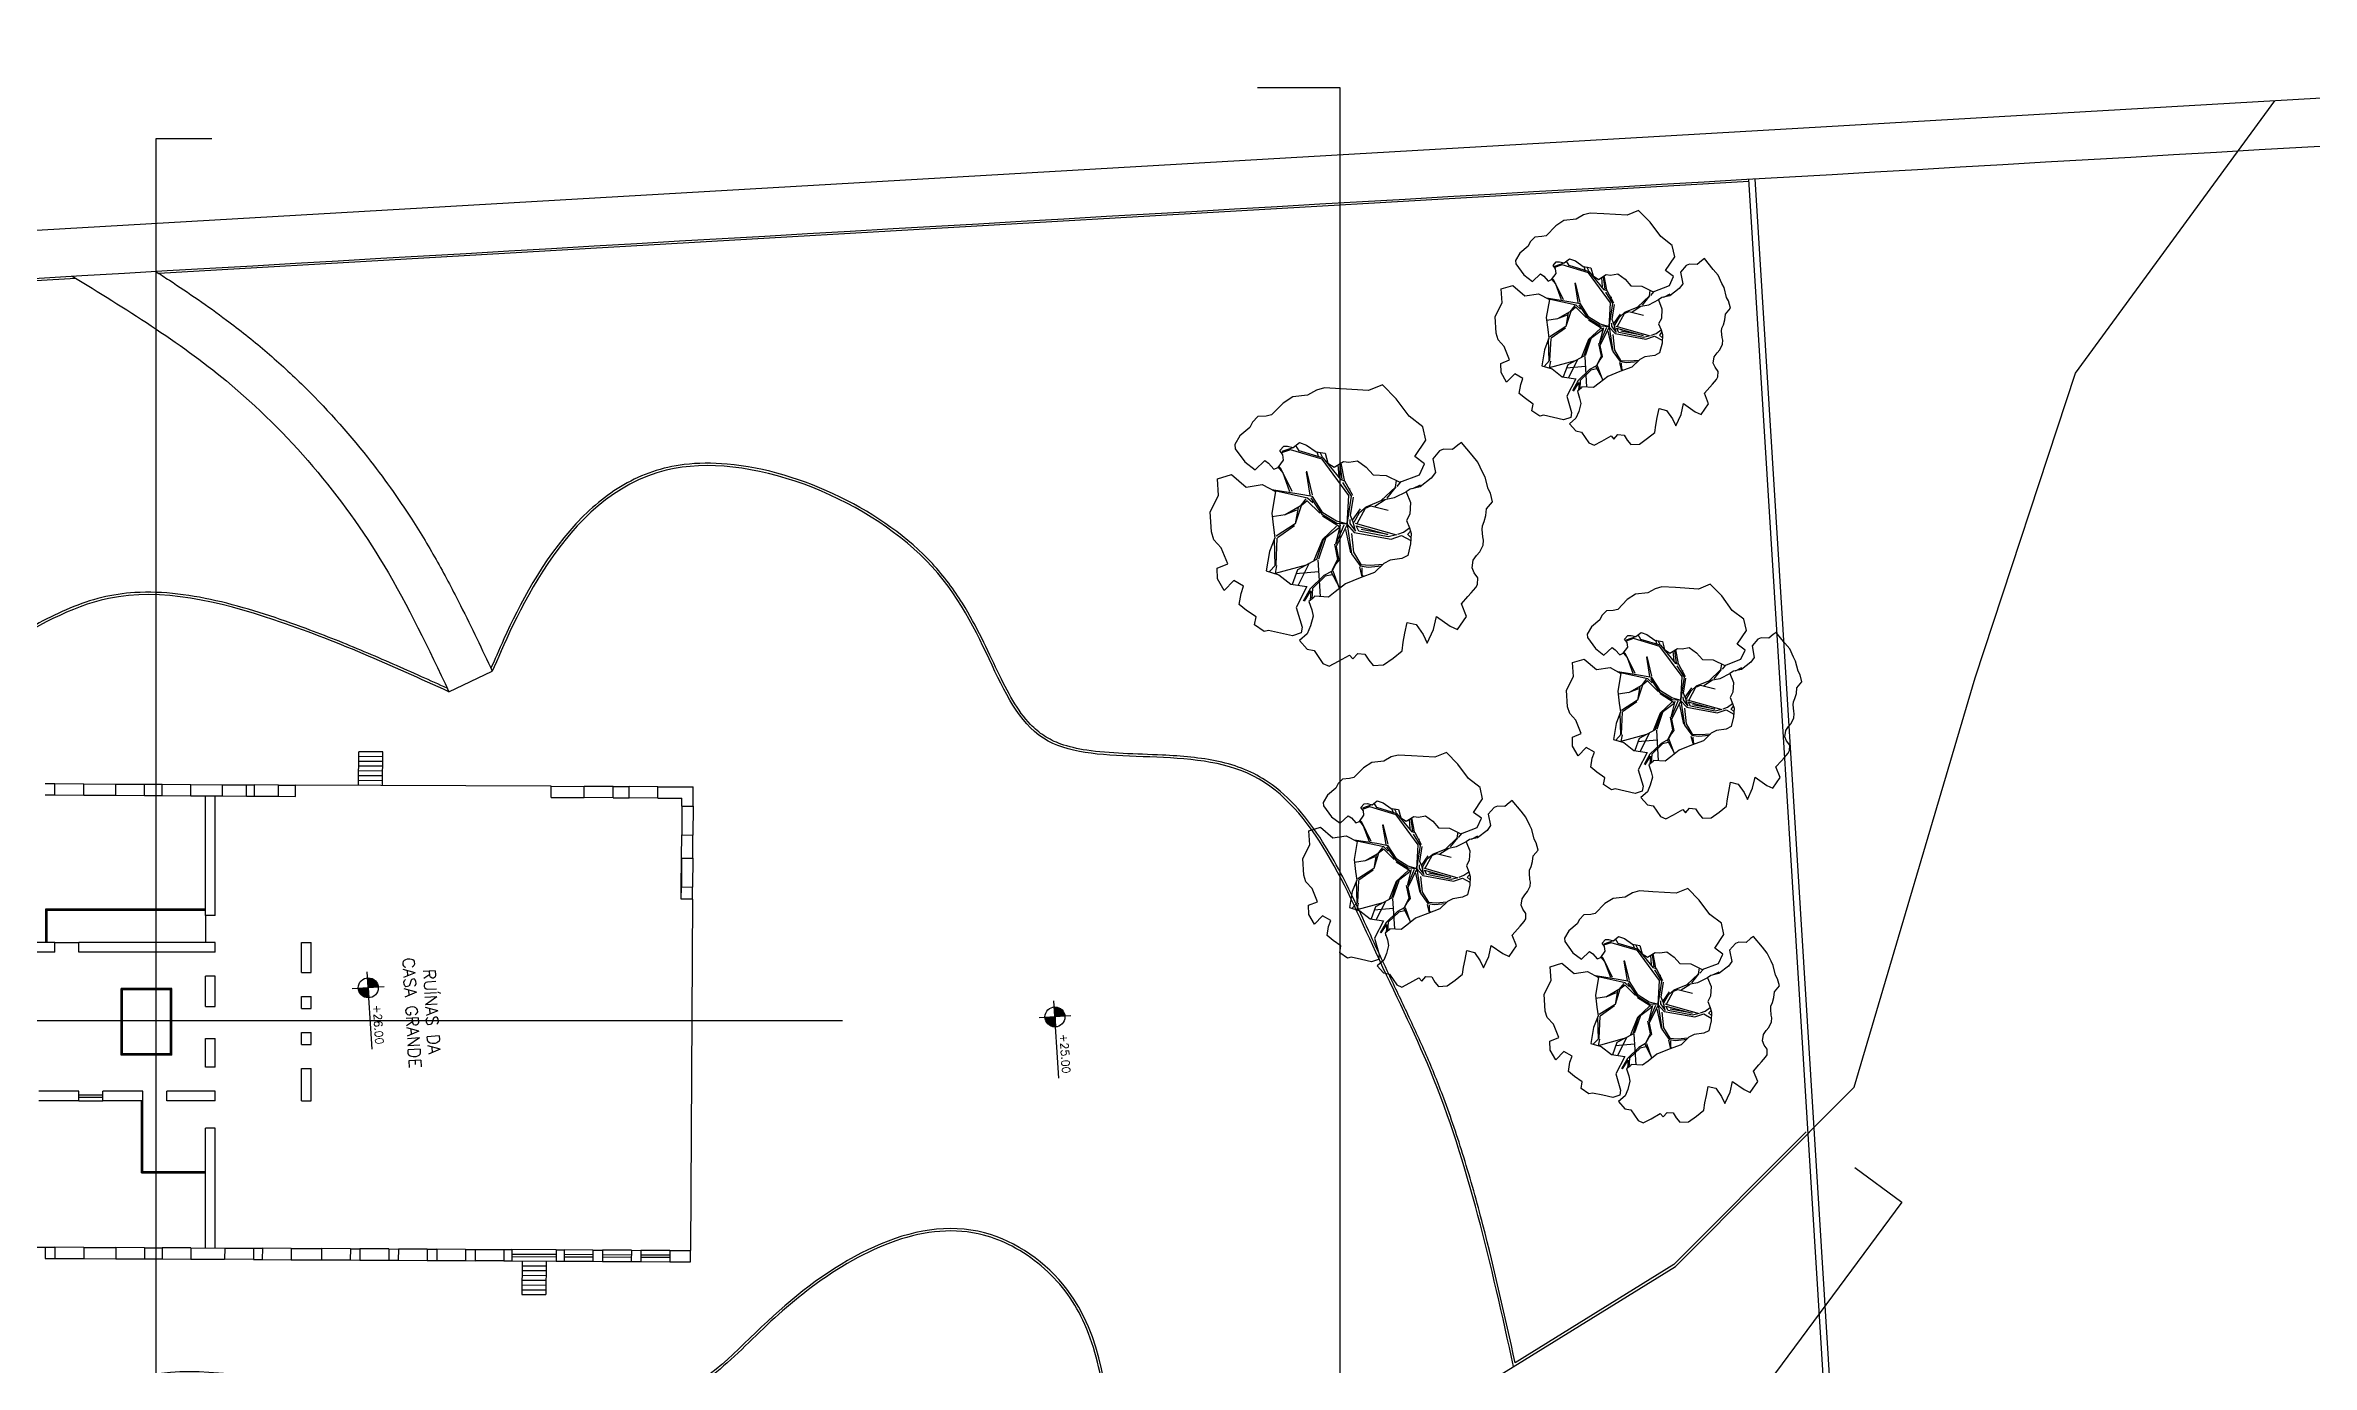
# Model space of a CAD drawing. Header units: millimetres. Extents: x 55520 to 96084, y -58491 to -49645.
# Drawn here: x 62638.9 to 62780.5, y -57676.4 to -57594.1 of the extents above; entities that cross this region are included whole.
import ezdxf
from ezdxf.enums import TextEntityAlignment as Align

# ---------------------------------------------------------------- set-up
doc = ezdxf.new("R2010")
doc.units = ezdxf.units.MM
for name, color, linetype in [('Alvenaria Corte', 30, 'Continuous'), ('Alvenaria Vista', 40, 'Continuous'), ('ARQ-COTAS', 1, 'Continuous'), ('ARQ-SÍMBOLOS', 2, 'Continuous'), ('ARQ-TEXTO2', 2, 'Continuous'), ('ARQ-TEXTO3', 3, 'Continuous'), ('Cinza', 9, 'Continuous'), ('Curvas de Nível', 10, 'Continuous'), ('Edificações', 6, 'Continuous'), ('Limite Terreno', 20, 'Continuous'), ('Árvores Existentes', 114, 'Continuous')]:
    doc.layers.add(name, color=color, linetype=linetype)
doc.layers.add('Intervenções', color=1, linetype='Continuous', true_color=0xff0000)
doc.styles.add('ROMANS', font='romans.shx')

# ---------------------------------------------------------------- blocks, each defined once
blk = doc.blocks.new('ARBOL')
at = {"color": 0, "linetype": 'ByBlock'}
for p, q in [((-1.034, 4.388), (-1.216, 4.399)), ((-0.978, 4.411), (-1.203, 4.42)), ((-0.543, 3.996), (-1.034, 4.388)), ((-0.889, 4.31), (-0.907, 4.428)), ((-1.375, 4.169), (-1.336, 4.042)), ((-1.336, 4.131), (-1.358, 4.18)), ((-1.336, 4.042), (-1.347, 3.661)), ((-1.302, 3.638), (-1.336, 4.131)), ((-0.967, 3.437), (-0.9, 3.895)), ((-0.509, 4.007), (-0.889, 4.31)), ((-0.587, 4.074), (-0.58, 4.163)), ((-0.33, 3.169), (-0.543, 3.996)), ((-0.52, 4.03), (-0.529, 4.132)), ((-0.353, 3.494), (-0.509, 4.007)), ((-1.203, 3.549), (-1.65, 3.817)), ((-1.079, 3.416), (-1.604, 3.774)), ((-0.978, 3.405), (-1.203, 3.549)), ((-1.013, 3.448), (-0.912, 3.884)), ((-0.364, 3.572), (-0.3, 3.784)), ((-0.298, 3.448), (-0.353, 3.494)), ((-0.33, 3.505), (-0.263, 3.774)), ((-0.298, 3.471), (-0.236, 3.794)), ((-1.48, 3.047), (-1.906, 2.969)), ((-1.893, 2.935), (-1.502, 3.024)), ((-1.593, 3.281), (-1.837, 3.338)), ((-1.357, 3.282), (-1.614, 3.282)), ((-1.269, 3.327), (-1.593, 3.281)), ((-1.246, 3.327), (-1.48, 3.047)), ((-1.313, 3.315), (-1.48, 3.047)), ((-1.113, 3.416), (-1.269, 3.327)), ((-1.102, 3.37), (-1.246, 3.327)), ((-1.102, 3.37), (-0.967, 3.058)), ((-1.022, 3.292), (-1.079, 3.416)), ((-0.933, 3.013), (-1.013, 3.393)), ((-0.912, 3.047), (-0.978, 3.405)), ((-0.733, 2.802), (-0.912, 3.047)), ((-0.567, 2.667), (-0.33, 3.169)), ((-0.567, 2.667), (-0.286, 3.136)), ((-0.442, 2.802), (-0.263, 3.102)), ((-0.286, 3.136), (-0.341, 3.437)), ((-0.263, 3.136), (-0.298, 3.448)), ((0.553, 2.98), (0.619, 3.091)), ((0.587, 2.98), (0.695, 3.036)), ((-1.961, 2.935), (-2.139, 2.455)), ((-1.905, 2.924), (-2.117, 2.466)), ((-0.765, 2.712), (-1.112, 2.578)), ((-0.732, 2.667), (-1.101, 2.567)), ((-0.721, 2.678), (-0.944, 2.991)), ((-0.744, 2.756), (-0.933, 3.013)), ((-0.567, 2.667), (-0.921, 2.354)), ((-0.91, 2.399), (-0.687, 2.701)), ((-0.631, 2.678), (-0.91, 2.399)), ((-0.554, 2.666), (-0.744, 2.756)), ((-0.554, 2.666), (-0.733, 2.802)), ((-0.567, 2.667), (-0.698, 2.119)), ((-0.567, 2.667), (-0.497, 2.476)), ((-0.486, 2.733), (-0.509, 2.666)), ((-0.509, 2.666), (-0.465, 2.488)), ((-0.465, 2.488), (-0.442, 2.666)), ((-0.442, 2.666), (-0.442, 2.802)), ((-0.441, 2.701), (-0.218, 2.846)), ((-0.43, 2.656), (-0.262, 2.79)), ((-0.419, 2.632), (0.229, 2.13)), ((-0.385, 2.611), (-0.129, 2.824)), ((-0.262, 2.79), (-0.106, 2.846)), ((-0.129, 2.824), (-0.017, 2.824)), ((-0.106, 2.846), (0.24, 2.846)), ((-0.017, 2.824), (0.262, 2.622)), ((0.05, 2.79), (0.285, 2.835)), ((0.207, 2.846), (0.553, 2.98)), ((0.24, 2.846), (0.464, 2.801)), ((0.33, 2.846), (0.565, 2.98)), ((0.464, 2.801), (0.72, 2.822)), ((0.848, 2.833), (1.011, 2.846)), ((-2.117, 2.466), (-2.284, 2.39)), ((-2.106, 2.444), (-2.191, 2.315)), ((-1.581, 2.242), (-2.191, 2.315)), ((-1.77, 2.22), (-1.968, 2.002)), ((-1.514, 2.251), (-1.864, 1.941)), ((-1.825, 2.171), (-1.406, 2.041)), ((-1.357, 2.265), (-1.77, 2.22)), ((-1.335, 2.253), (-1.56, 1.588)), ((-1.112, 2.578), (-1.413, 2.265)), ((-1.101, 2.567), (-1.357, 2.265)), ((-1.313, 2.265), (-1.044, 2.578)), ((-0.933, 2.41), (-0.989, 2.119)), ((-0.921, 2.354), (-0.966, 2.097)), ((-0.631, 2.589), (-0.709, 2.142)), ((-0.553, 2.477), (-0.653, 2.13)), ((-0.497, 2.476), (0.105, 2.096)), ((-0.419, 2.577), (0.083, 2.197)), ((-0.408, 2.465), (-0.419, 2.577)), ((0.071, 2.153), (-0.408, 2.465)), ((0.083, 2.197), (-0.353, 2.476)), ((0.374, 2.13), (0.51, 2.162)), ((-1.681, 1.796), (-1.893, 1.628)), ((-1.871, 1.616), (-1.681, 1.751)), ((-1.681, 1.751), (-1.762, 1.589)), ((-1.636, 1.784), (-1.725, 1.6)), ((-1.346, 1.93), (-1.681, 1.796)), ((-1.324, 1.907), (-1.636, 1.784)), ((-1.167, 1.952), (-1.346, 1.93)), ((-1.19, 1.885), (-1.324, 1.907)), ((-1.19, 1.952), (-1.156, 1.616)), ((-0.989, 2.119), (-1.167, 1.963)), ((-1.044, 2.053), (-1.167, 1.952)), ((-1.156, 1.592), (-1.145, 1.941)), ((-0.966, 2.097), (-1.044, 2.053)), ((-0.698, 2.119), (-0.631, 1.84)), ((-0.653, 1.829), (-0.676, 1.661)), ((-0.62, 1.796), (-0.664, 1.673)), ((-0.653, 2.13), (-0.609, 1.862)), ((-0.631, 1.84), (-0.497, 1.762)), ((-0.609, 1.862), (-0.452, 1.784)), ((-0.497, 1.762), (-0.257, 1.692)), ((-0.452, 1.784), (-0.214, 1.71)), ((0.229, 2.13), (0.071, 2.153)), ((0.105, 2.096), (0.318, 2.084)), ((0.261, 2.13), (0.374, 2.13)), ((0.318, 2.084), (0.443, 1.93)), ((0.429, 2.063), (0.469, 1.983)), ((0.44, 2.063), (0.504, 2.095)), ((-1.795, 1.523), (-1.793, 1.527)), ((-0.676, 1.661), (-0.671, 1.632)), ((-0.664, 1.673), (-0.653, 1.631))]:
    blk.add_line(p, q, dxfattribs=at)
for p, q in [((-0.272, 3.281), (-0.266, 3.278)), ((-0.266, 3.278), (-0.257, 3.276))]:
    blk.add_line(p, q)
at = {"color": 0, "linetype": 'ByBlock', "flags": 128}
for points in [[(-2.006, 4.806), (-1.93, 4.502), (-1.803, 4.292), (-1.567, 4.384), (-1.517, 4.308), (-1.466, 4.165), (-1.382, 4.165), (-1.23, 4.258), (-1.205, 4.359), (-1.23, 4.452), (-1.129, 4.502), (-1.061, 4.477), (-0.969, 4.41), (-0.825, 4.452), (-0.715, 4.359), (-0.597, 4.174), (-0.446, 4.081), (-0.471, 3.887), (-0.386, 3.769), (-0.184, 3.803), (-0.091, 3.752), (0.069, 3.719), (0.179, 3.542), (0.246, 3.356), (0.474, 3.255), (0.668, 3.036), (1.064, 3.028), (1.233, 3.188), (1.115, 3.382), (1.427, 3.592), (1.469, 3.853), (1.301, 4.14), (1.199, 4.536), (1.056, 4.881), (0.769, 4.881), (0.288, 5.109), (0.01, 5.244), (-0.15, 5.261), (-0.344, 5.235), (-0.614, 5.311), (-0.833, 5.269), (-1.12, 5.143), (-1.222, 5.16), (-1.373, 5.21), (-1.508, 5.151), (-1.593, 5.075), (-1.829, 4.999), (-1.981, 4.881), (-2.006, 4.806)], [(-2.06, 1.565), (-2.097, 1.177), (-2.157, 1.08), (-2.327, 1.092), (-2.521, 1.226), (-2.715, 1.359), (-2.8, 1.371), (-2.922, 1.553), (-2.837, 1.686), (-2.958, 1.868), (-3.043, 2.025), (-2.934, 2.207), (-2.837, 2.316), (-2.97, 2.486), (-3.213, 2.377), (-3.249, 2.631), (-3.176, 2.825), (-2.958, 2.825), (-2.958, 3.153), (-3.031, 3.346), (-3.019, 3.504), (-2.897, 3.868), (-2.631, 4.098), (-2.533, 4.401), (-2.255, 4.377), (-2.085, 4.049), (-1.781, 3.977), (-1.599, 3.759), (-1.818, 3.407), (-1.89, 3.141), (-1.939, 2.947), (-2.133, 2.741), (-2.327, 2.425), (-2.133, 2.268), (-1.987, 2.013), (-1.721, 1.856), (-2.06, 1.565)], [(-1.677, 1.613), (-1.791, 1.581), (-1.802, 1.415), (-1.823, 1.29), (-1.937, 1.134), (-2.052, 1.02), (-2.239, 0.957), (-2.166, 0.749), (-2.052, 0.676), (-1.989, 0.385), (-1.896, 0.291), (-1.698, 0.312), (-1.458, 0.343), (-1.427, 0.25), (-1.302, 0.312), (-1.177, 0.25), (-1.156, 0.114), (-1.114, -0.01), (-0.927, -0.073), (-0.708, -0.021), (-0.5, 0.042), (-0.417, 0.187), (-0.323, 0.333), (-0.208, 0.51), (-0.063, 0.406), (-0.01, 0.177), (0, 0), (0.208, 0.198), (0.354, 0.406), (0.531, 0.135), (0.635, 0.021), (0.885, 0.187), (0.885, 0.447), (1.052, 0.531), (1.135, 0.572), (1.26, 0.635), (1.312, 0.676), (1.364, 0.791), (1.333, 0.905), (1.333, 1.009), (1.406, 1.134), (1.5, 1.196), (1.583, 1.238), (1.687, 1.332), (1.729, 1.415), (1.74, 1.477), (1.781, 1.613), (1.812, 1.675), (1.875, 1.737), (1.948, 1.831), (2.01, 1.945), (2.166, 2.029), (2.187, 2.195), (2.177, 2.289), (2.208, 2.518), (2.198, 2.622), (2.187, 2.83), (2.135, 2.996), (2.041, 3.298), (1.958, 3.277), (1.833, 3.236), (1.677, 3.308), (1.594, 3.308), (1.416, 3.215), (1.364, 2.955), (1.25, 2.882), (0.989, 2.809), (0.802, 2.84), (0.708, 2.819), (0.708, 2.601), (0.614, 2.403), (0.51, 2.31), (0.51, 2.164), (0.5, 2.05), (0.417, 1.873), (0.281, 1.685), (0.156, 1.675), (-0.063, 1.727), (-0.198, 1.717), (-0.427, 1.623), (-0.719, 1.633), (-1.021, 1.633), (-1.26, 1.561), (-1.416, 1.519), (-1.656, 1.633), (-1.677, 1.613)]]:
    blk.add_lwpolyline(points, dxfattribs=at)
blk = doc.blocks.new('Nível_Planta')
at = {"layer": 'ARQ-SÍMBOLOS', "ltscale": 0.1}
h = blk.add_hatch(color=1, dxfattribs=at)
h.dxf.hatch_style = 1
h.paths.add_polyline_path([(-0.25, 0), (0, 0), (0, 0.25, 0.414214)])
h.paths.add_polyline_path([(0.25, 0), (0, 0), (0, -0.25, 0.414214)])
at = {"layer": 'ARQ-SÍMBOLOS', "color": 1}
for p, q in [((1.535, 0), (-0.4, 0)), ((0, 0.4), (0, -0.4))]:
    blk.add_line(p, q, dxfattribs=at)
at = {"layer": 'ARQ-SÍMBOLOS', "color": 1, "ltscale": 0.1}
blk.add_line((-0.25, 0), (0.25, 0), dxfattribs=at)
at = {"layer": 'ARQ-SÍMBOLOS', "color": 1}
blk.add_circle((0, 0), 0.25, dxfattribs=at)
at = {"layer": 'ARQ-TEXTO2', "style": 'ROMANS'}
blk.add_attdef('NIVEL-ACABADO', text='', height=0.2, dxfattribs=at).set_placement((0.432, 0.034), align=Align.BOTTOM_LEFT)

msp = doc.modelspace()

# ---------------------------------------------------------------- linework, layer by layer
at = {"layer": 'Alvenaria Corte'}
for p, q in [((62745.332, -57602.409), (62756.336, -57779.781)), ((62745.731, -57602.386), (62756.711, -57779.357)), ((62638.896, -57640.158), (62639.496, -57640.162)), ((62639.496, -57640.862), (62639.496, -57640.162)), ((62641.296, -57640.173), (62643.296, -57640.185)), ((62641.296, -57640.873), (62641.296, -57640.173)), ((62643.296, -57640.885), (62643.296, -57640.185)), ((62645.096, -57640.197), (62646.196, -57640.203)), ((62645.096, -57640.896), (62645.096, -57640.197)), ((62646.196, -57640.903), (62646.196, -57640.203)), ((62647.996, -57640.214), (62649.976, -57640.227)), ((62647.996, -57640.914), (62647.996, -57640.214)), ((62649.976, -57640.926), (62649.976, -57640.227)), ((62651.476, -57640.236), (62651.976, -57640.239)), ((62651.476, -57640.936), (62651.476, -57640.236)), ((62651.976, -57640.939), (62651.976, -57640.239)), ((62653.476, -57640.248), (62654.53, -57640.255)), ((62653.476, -57640.948), (62653.476, -57640.248)), ((62654.526, -57640.955), (62654.53, -57640.255)), ((62670.515, -57641.024), (62670.518, -57640.324)), ((62670.518, -57640.324), (62672.579, -57640.335)), ((62672.575, -57641.035), (62672.579, -57640.335)), ((62674.375, -57641.044), (62674.379, -57640.344)), ((62674.379, -57640.344), (62675.379, -57640.35)), ((62675.375, -57641.05), (62675.379, -57640.35)), ((62677.175, -57641.059), (62677.179, -57640.359)), ((62677.179, -57640.359), (62679.379, -57640.371)), ((62679.372, -57641.571), (62679.379, -57640.371)), ((62638.896, -57640.858), (62639.496, -57640.862)), ((62641.296, -57640.873), (62643.296, -57640.885)), ((62645.096, -57640.896), (62646.196, -57640.903)), ((62647.996, -57640.914), (62649.976, -57640.926)), ((62648.915, -57648.389), (62648.915, -57640.909)), ((62649.515, -57648.389), (62649.515, -57640.912)), ((62651.476, -57640.936), (62651.976, -57640.939)), ((62653.476, -57640.948), (62654.526, -57640.955)), ((62670.515, -57641.024), (62672.575, -57641.035)), ((62674.375, -57641.044), (62675.375, -57641.05)), ((62677.175, -57641.059), (62678.675, -57641.067)), ((62678.672, -57641.567), (62678.675, -57641.067)), ((62678.672, -57641.567), (62679.372, -57641.571)), ((62678.655, -57644.817), (62678.663, -57643.367)), ((62678.663, -57643.367), (62679.363, -57643.371)), ((62679.355, -57644.821), (62679.363, -57643.371)), ((62678.655, -57644.817), (62679.355, -57644.821)), ((62678.641, -57647.367), (62678.645, -57646.617)), ((62679.341, -57647.371), (62678.641, -57647.367)), ((62678.645, -57646.617), (62679.345, -57646.621)), ((62679.341, -57647.371), (62679.345, -57646.621)), ((62649.515, -57648.389), (62648.915, -57648.389)), ((62639.496, -57650.089), (62638.296, -57650.089)), ((62639.496, -57650.689), (62639.496, -57650.089)), ((62640.996, -57650.689), (62640.996, -57650.089)), ((62649.515, -57650.089), (62640.996, -57650.089)), ((62649.515, -57650.689), (62649.515, -57650.089)), ((62654.915, -57651.959), (62654.915, -57650.089)), ((62654.915, -57650.089), (62655.515, -57650.089)), ((62655.515, -57651.959), (62655.515, -57650.089)), ((62639.496, -57650.689), (62638.296, -57650.689)), ((62649.515, -57650.689), (62640.996, -57650.689)), ((62648.915, -57654.072), (62648.915, -57652.189)), ((62649.515, -57652.189), (62648.915, -57652.189)), ((62649.515, -57654.072), (62649.515, -57652.189)), ((62654.915, -57651.959), (62655.515, -57651.959)), ((62648.915, -57654.072), (62649.515, -57654.072)), ((62654.915, -57654.209), (62654.915, -57653.459)), ((62654.915, -57653.459), (62655.515, -57653.459)), ((62654.915, -57654.209), (62655.515, -57654.209)), ((62655.515, -57654.209), (62655.515, -57653.459)), ((62648.915, -57656.072), (62649.515, -57656.072)), ((62648.915, -57657.875), (62648.915, -57656.072)), ((62649.515, -57657.875), (62649.515, -57656.072)), ((62654.915, -57656.459), (62654.915, -57655.709)), ((62654.915, -57655.709), (62655.515, -57655.709)), ((62655.515, -57656.459), (62655.515, -57655.709)), ((62654.915, -57656.459), (62655.515, -57656.459)), ((62649.515, -57657.875), (62648.915, -57657.875)), ((62654.915, -57659.975), (62654.915, -57657.959)), ((62654.915, -57657.959), (62655.515, -57657.959)), ((62655.515, -57659.975), (62655.515, -57657.959)), ((62640.996, -57659.375), (62638.496, -57659.375)), ((62640.996, -57659.975), (62638.496, -57659.975)), ((62640.996, -57659.975), (62640.996, -57659.375)), ((62640.996, -57659.6), (62642.496, -57659.6)), ((62640.996, -57659.75), (62642.496, -57659.75)), ((62642.496, -57659.975), (62642.496, -57659.375)), ((62644.996, -57659.375), (62642.496, -57659.375)), ((62644.996, -57659.975), (62642.496, -57659.975)), ((62644.996, -57659.975), (62644.996, -57659.375)), ((62646.496, -57659.975), (62646.496, -57659.375)), ((62649.515, -57659.375), (62646.496, -57659.375)), ((62649.515, -57659.975), (62646.496, -57659.975)), ((62649.515, -57659.975), (62649.515, -57659.375)), ((62654.915, -57659.975), (62655.515, -57659.975)), ((62648.915, -57669.165), (62648.915, -57661.675)), ((62649.515, -57661.675), (62648.915, -57661.675)), ((62649.515, -57669.168), (62649.515, -57661.675)), ((62638.9, -57669.112), (62638.896, -57669.812)), ((62638.896, -57669.812), (62639.496, -57669.815)), ((62638.9, -57669.112), (62639.5, -57669.115)), ((62639.5, -57669.115), (62639.496, -57669.815)), ((62641.3, -57669.124), (62641.296, -57669.824)), ((62641.296, -57669.824), (62643.296, -57669.835)), ((62641.3, -57669.124), (62643.3, -57669.135)), ((62643.3, -57669.135), (62643.296, -57669.835)), ((62645.1, -57669.145), (62645.096, -57669.845)), ((62645.096, -57669.845), (62646.196, -57669.85)), ((62645.1, -57669.145), (62646.2, -57669.151)), ((62646.2, -57669.151), (62646.196, -57669.85)), ((62648, -57669.16), (62647.996, -57669.86)), ((62647.996, -57669.86), (62650.106, -57669.871)), ((62648, -57669.16), (62650.11, -57669.171)), ((62650.11, -57669.171), (62650.106, -57669.871)), ((62651.91, -57669.181), (62651.906, -57669.881)), ((62651.906, -57669.881), (62652.456, -57669.884)), ((62651.91, -57669.181), (62652.46, -57669.184)), ((62652.46, -57669.184), (62652.456, -57669.884)), ((62654.26, -57669.193), (62654.256, -57669.893)), ((62654.256, -57669.893), (62656.156, -57669.904)), ((62654.26, -57669.193), (62656.16, -57669.204)), ((62656.16, -57669.204), (62656.156, -57669.904)), ((62657.96, -57669.213), (62657.956, -57669.913)), ((62657.956, -57669.913), (62658.556, -57669.916)), ((62657.96, -57669.213), (62658.56, -57669.216)), ((62658.56, -57669.216), (62658.556, -57669.916)), ((62660.36, -57669.226), (62660.356, -57669.926)), ((62660.356, -57669.926), (62660.956, -57669.929)), ((62660.36, -57669.226), (62660.96, -57669.229)), ((62660.96, -57669.229), (62660.956, -57669.929)), ((62662.759, -57669.239), (62662.756, -57669.939)), ((62662.756, -57669.939), (62663.356, -57669.942)), ((62662.759, -57669.239), (62663.359, -57669.242)), ((62663.359, -57669.242), (62663.356, -57669.942)), ((62665.159, -57669.252), (62665.156, -57669.952)), ((62665.156, -57669.952), (62665.756, -57669.955)), ((62665.159, -57669.252), (62665.759, -57669.255)), ((62665.759, -57669.255), (62665.756, -57669.955)), ((62667.559, -57669.264), (62667.556, -57669.964)), ((62667.556, -57669.964), (62668.056, -57669.967)), ((62667.559, -57669.264), (62668.059, -57669.267)), ((62668.059, -57669.267), (62668.056, -57669.967)), ((62668.057, -57669.692), (62670.817, -57669.707)), ((62668.058, -57669.542), (62670.818, -57669.557)), ((62670.819, -57669.282), (62670.816, -57669.982)), ((62670.816, -57669.982), (62671.316, -57669.984)), ((62670.819, -57669.282), (62671.319, -57669.284)), ((62671.319, -57669.284), (62671.316, -57669.984)), ((62671.317, -57669.709), (62673.117, -57669.719)), ((62671.318, -57669.559), (62673.118, -57669.569)), ((62673.119, -57669.294), (62673.116, -57669.994)), ((62673.116, -57669.994), (62673.716, -57669.997)), ((62673.119, -57669.294), (62673.719, -57669.297)), ((62673.719, -57669.297), (62673.716, -57669.997)), ((62673.717, -57669.722), (62675.517, -57669.732)), ((62673.718, -57669.572), (62675.518, -57669.582)), ((62675.519, -57669.307), (62675.516, -57670.007)), ((62675.516, -57670.007), (62676.116, -57670.01)), ((62675.519, -57669.307), (62676.119, -57669.31)), ((62676.119, -57669.31), (62676.116, -57670.01)), ((62676.117, -57669.735), (62677.917, -57669.745)), ((62676.118, -57669.585), (62677.918, -57669.595)), ((62677.919, -57669.32), (62677.916, -57670.02)), ((62677.916, -57670.02), (62679.221, -57670.027)), ((62677.919, -57669.32), (62679.224, -57669.327)), ((62679.221, -57670.027), (62679.224, -57669.327))]:
    msp.add_line(p, q, dxfattribs=at)
at = {"layer": 'Alvenaria Vista'}
for p, q in [((62658.479, -57640.27), (62658.49, -57638.17)), ((62659.985, -57639.078), (62658.485, -57639.07)), ((62659.987, -57638.778), (62658.487, -57638.77)), ((62659.988, -57638.478), (62658.489, -57638.47)), ((62659.99, -57638.178), (62658.49, -57638.17)), ((62659.979, -57640.278), (62659.99, -57638.178)), ((62639.496, -57640.162), (62641.296, -57640.173)), ((62643.296, -57640.185), (62645.096, -57640.197)), ((62646.196, -57640.203), (62647.996, -57640.214)), ((62649.976, -57640.227), (62651.476, -57640.236)), ((62653.476, -57640.248), (62651.976, -57640.239)), ((62659.981, -57639.978), (62658.481, -57639.97)), ((62659.982, -57639.678), (62658.482, -57639.67)), ((62659.984, -57639.378), (62658.484, -57639.37)), ((62674.379, -57640.344), (62672.579, -57640.335)), ((62677.179, -57640.359), (62675.379, -57640.35)), ((62639.496, -57640.862), (62641.296, -57640.873)), ((62643.296, -57640.885), (62645.096, -57640.896)), ((62646.196, -57640.903), (62647.996, -57640.914)), ((62649.976, -57640.926), (62651.476, -57640.936)), ((62651.976, -57640.939), (62653.476, -57640.948)), ((62674.375, -57641.044), (62672.575, -57641.035)), ((62677.175, -57641.059), (62675.375, -57641.05)), ((62678.672, -57641.567), (62678.663, -57643.367)), ((62679.372, -57641.571), (62679.363, -57643.371)), ((62678.655, -57644.817), (62678.645, -57646.617)), ((62679.355, -57644.821), (62679.345, -57646.621)), ((62637.1, -57669.102), (62638.9, -57669.112)), ((62639.496, -57669.815), (62641.296, -57669.824)), ((62641.3, -57669.124), (62639.5, -57669.115)), ((62643.296, -57669.835), (62645.096, -57669.845)), ((62645.1, -57669.145), (62643.3, -57669.135)), ((62646.196, -57669.85), (62647.996, -57669.86)), ((62648, -57669.16), (62646.2, -57669.151)), ((62651.906, -57669.881), (62650.106, -57669.871)), ((62650.11, -57669.171), (62651.91, -57669.181)), ((62652.456, -57669.884), (62654.256, -57669.893)), ((62654.26, -57669.193), (62652.46, -57669.184)), ((62656.156, -57669.904), (62657.956, -57669.913)), ((62657.96, -57669.213), (62656.16, -57669.204)), ((62658.556, -57669.916), (62660.356, -57669.926)), ((62660.36, -57669.226), (62658.56, -57669.216)), ((62660.956, -57669.929), (62662.756, -57669.939)), ((62662.759, -57669.239), (62660.96, -57669.229)), ((62663.356, -57669.942), (62665.156, -57669.952)), ((62665.159, -57669.252), (62663.359, -57669.242)), ((62667.556, -57669.964), (62665.756, -57669.955)), ((62665.759, -57669.255), (62667.559, -57669.264)), ((62668.056, -57669.967), (62670.816, -57669.982)), ((62670.819, -57669.282), (62668.059, -57669.267)), ((62668.686, -57669.97), (62668.674, -57672.07)), ((62668.684, -57670.27), (62670.184, -57670.278)), ((62670.186, -57669.978), (62670.174, -57672.078)), ((62671.316, -57669.984), (62673.116, -57669.994)), ((62673.119, -57669.294), (62671.319, -57669.284)), ((62673.716, -57669.997), (62675.516, -57670.007)), ((62675.519, -57669.307), (62673.719, -57669.297)), ((62676.116, -57670.01), (62677.916, -57670.02)), ((62677.919, -57669.32), (62676.119, -57669.31)), ((62668.678, -57671.47), (62670.178, -57671.478)), ((62668.679, -57671.17), (62670.179, -57671.178)), ((62668.681, -57670.87), (62670.181, -57670.878)), ((62668.682, -57670.57), (62670.182, -57670.578)), ((62668.674, -57672.07), (62670.174, -57672.078)), ((62668.676, -57671.77), (62670.176, -57671.778))]:
    msp.add_line(p, q, dxfattribs=at)
at = {"layer": 'Alvenaria Vista', "color": 1}
for p, q in [((62670.518, -57640.324), (62654.53, -57640.255)), ((62679.341, -57647.371), (62679.224, -57669.327)), ((62648.915, -57648.389), (62648.915, -57650.089)), ((62639.496, -57650.089), (62640.996, -57650.089)), ((62643.725, -57657.039), (62643.725, -57653.039)), ((62646.725, -57653.039), (62643.725, -57653.039)), ((62646.725, -57657.039), (62646.725, -57653.039)), ((62646.725, -57657.039), (62643.725, -57657.039)), ((62640.996, -57659.975), (62642.496, -57659.975)), ((62644.996, -57664.385), (62644.996, -57659.975)), ((62644.996, -57664.385), (62648.915, -57664.385))]:
    msp.add_line(p, q, dxfattribs=at)
at = {"layer": 'Alvenaria Vista'}
msp.add_open_spline([(62655.413, -57890.392), (62637.386, -57827.802), (62619.359, -57765.212), (62601.332, -57702.622), (62599.772, -57692.447), (62598.213, -57682.272), (62596.653, -57672.097), (62598.121, -57659.589), (62599.588, -57647.081), (62601.056, -57634.572), (62608.209, -57626.218), (62615.361, -57617.863), (62622.514, -57609.508), (62679.42, -57606.219), (62736.326, -57602.93), (62793.232, -57599.64), (62812.504, -57597.922), (62831.777, -57596.203), (62851.05, -57594.484)], degree=3, knots=[20.3224163, 20.3224163, 20.3224163, 20.3224163, 21.3053757, 21.3053757, 21.3053757, 22.3053757, 22.3053757, 22.3053757, 23.3053757, 23.3053757, 23.3053757, 24.3053757, 24.3053757, 24.3053757, 25.3053757, 25.3053757, 25.3053757, 25.5933686, 25.5933686, 25.5933686, 25.5933686], dxfattribs=at)
at = {"layer": 'ARQ-COTAS'}
for points in [[(62714.64, -57828.828), (62719.818, -57828.828), (62719.818, -57596.694), (62714.64, -57596.694)], [(62649.314, -57832), (62645.822, -57832), (62645.822, -57599.865), (62649.314, -57599.865)], [(62751.979, -57664.14), (62754.897, -57666.3), (62632.142, -57832.044), (62629.224, -57829.883)]]:
    msp.add_lwpolyline(points, dxfattribs=at)
at = {"layer": 'Cinza'}
for p, q in [((62745.341, -57602.559), (62645.998, -57608.301)), ((62664.118, -57634.419), (62666.829, -57633.134))]:
    msp.add_line(p, q, dxfattribs=at)
for points in [[(62608.722, -57681.568), (62598.248, -57681.512), (62596.805, -57672.094), (62601.199, -57634.635), (62622.586, -57609.654), (62640.802, -57608.601)], [(62748.924, -57661.912), (62740.667, -57670.2), (62730.749, -57676.33)]]:
    msp.add_lwpolyline(points, dxfattribs=at)
for points, knots in [([(62640.577, -57608.464), (62643.902, -57610.493), (62651.528, -57615.19), (62659.417, -57624.501), (62662.85, -57631.743), (62664.118, -57634.419)], [0.3627005, 0.3627005, 0.3627005, 0.3627005, 12.0117583, 27.159064, 36.0389425, 36.0389425, 36.0389425, 36.0389425]), ([(62645.783, -57608.163), (62646.073, -57608.349), (62646.363, -57608.536), (62647.853, -57609.509), (62649.048, -57610.328), (62651.034, -57611.813), (62651.838, -57612.449), (62653.404, -57613.783), (62654.164, -57614.477), (62656.376, -57616.632), (62657.757, -57618.166), (62660.019, -57621.024), (62660.942, -57622.315), (62662.366, -57624.526), (62662.905, -57625.427), (62663.916, -57627.232), (62664.392, -57628.138), (62665.542, -57630.417), (62666.191, -57631.786), (62666.829, -57633.134)], [4.5777475, 4.5777475, 4.5777475, 4.5777475, 5.5830547, 5.5830547, 9.7398708, 9.7398708, 12.6174359, 12.6174359, 15.495001, 15.495001, 21.2501313, 21.2501313, 25.6880932, 25.6880932, 28.6281936, 28.6281936, 31.5682941, 31.5682941, 36.0389425, 36.0389425, 36.0389425, 36.0389425]), ([(62730.749, -57676.33), (62730.108, -57673.439), (62729.465, -57670.547), (62728.357, -57666.287), (62727.963, -57664.879), (62727.148, -57662.249), (62726.735, -57661.021), (62725.941, -57658.896), (62725.575, -57657.991), (62724.798, -57656.202), (62724.39, -57655.316), (62723.57, -57653.578), (62723.162, -57652.726), (62722.439, -57651.197), (62722.127, -57650.528), (62721.501, -57649.162), (62721.184, -57648.467), (62720.202, -57646.395), (62719.507, -57645.026), (62718.245, -57643.056), (62717.744, -57642.371), (62716.621, -57641.105), (62715.994, -57640.532), (62714.845, -57639.751), (62714.357, -57639.486), (62713.322, -57639.063), (62712.777, -57638.903), (62711.089, -57638.535), (62709.892, -57638.438), (62707.045, -57638.299), (62705.399, -57638.293), (62703.392, -57637.988), (62702.846, -57637.863), (62701.976, -57637.551), (62701.633, -57637.384), (62701.008, -57636.976), (62700.725, -57636.736), (62699.646, -57635.617), (62699.034, -57634.457), (62697.77, -57631.826), (62697.118, -57630.356), (62695.683, -57628.057), (62695.073, -57627.221), (62692.851, -57624.819), (62690.814, -57623.368), (62686.307, -57621.162), (62683.839, -57620.407), (62680.58, -57620.124), (62679.681, -57620.13), (62678.131, -57620.317), (62677.467, -57620.466), (62676.21, -57620.894), (62675.615, -57621.17), (62673.927, -57622.146), (62672.931, -57622.994), (62669.944, -57626.209), (62668.503, -57629.045), (62667.228, -57631.844), (62666.959, -57632.475), (62666.745, -57632.956)], [0.2079391, 0.2079391, 0.2079391, 0.2079391, 8.9537981, 8.9537981, 13.3310536, 13.3310536, 17.2501046, 17.2501046, 20.2343585, 20.2343585, 23.2186124, 23.2186124, 26.0389094, 26.0389094, 28.1587936, 28.1587936, 30.2786779, 30.2786779, 34.5184465, 34.5184465, 37.0140288, 37.0140288, 39.6345012, 39.6345012, 41.3705687, 41.3705687, 43.1066363, 43.1066363, 46.5787715, 46.5787715, 51.4068916, 51.4068916, 53.3882687, 53.3882687, 54.8995801, 54.8995801, 56.4108915, 56.4108915, 61.1178948, 61.1178948, 65.8248981, 65.8248981, 68.5302271, 68.5302271, 73.9408853, 73.9408853, 79.3515435, 79.3515435, 81.4745317, 81.4745317, 83.1831094, 83.1831094, 84.8916872, 84.8916872, 88.3088427, 88.3088427, 96.5013496, 96.5013496, 99.3513561, 99.3513561, 99.3513561, 99.3513561]), ([(62730.648, -57676.568), (62729.243, -57670.227), (62727.241, -57661.185), (62721.224, -57649.303), (62715.99, -57636.417), (62698.496, -57640.598), (62697.814, -57625.433), (62673.698, -57615.628), (62668.072, -57630.379), (62666.829, -57633.134)], [0, 0, 0, 0, 19.1850764, 27.3542098, 41.0970249, 54.4041033, 68.8708062, 82.4485553, 99.5877269, 99.5877269, 99.5877269, 99.5877269]), ([(62664.118, -57634.419), (62660.575, -57632.816), (62653.906, -57629.801), (62640.943, -57626.638), (62631.2, -57636.709), (62618.681, -57634.171), (62603.496, -57641.439), (62603.797, -57668.485), (62621.536, -57669.397), (62631.478, -57675.067), (62633.614, -57680.149), (62634.099, -57681.853)], [0, 0, 0, 0, 11.8226972, 22.2477323, 37.2099176, 47.3665289, 58.9260064, 86.865782, 101.305181, 112.9877034, 118.3036098, 118.3036098, 118.3036098, 118.3036098]), ([(62664.019, -57634.209), (62663.483, -57633.967), (62662.947, -57633.724), (62661.226, -57632.952), (62660.037, -57632.427), (62657.642, -57631.419), (62656.436, -57630.936), (62654.347, -57630.165), (62653.478, -57629.862), (62651.707, -57629.294), (62650.807, -57629.032), (62648.091, -57628.379), (62646.26, -57628.123), (62643.787, -57628.275), (62643.098, -57628.376), (62641.749, -57628.707), (62641.088, -57628.935), (62639.138, -57629.746), (62637.878, -57630.459), (62635.666, -57631.77), (62634.709, -57632.358), (62632.952, -57633.34), (62632.154, -57633.749), (62630.695, -57634.362), (62630.038, -57634.59), (62628.034, -57635.082), (62626.642, -57635.147), (62623.809, -57635.123), (62622.37, -57635.033), (62620.192, -57635.068), (62619.446, -57635.113), (62617.974, -57635.313), (62617.247, -57635.465), (62615.118, -57636.068), (62613.763, -57636.671), (62611.537, -57638.102), (62610.623, -57638.86), (62608.181, -57641.49), (62606.969, -57643.731), (62605.371, -57648.639), (62604.983, -57651.305), (62605.011, -57655.657), (62605.205, -57657.377), (62606.183, -57661.571), (62607.252, -57663.876), (62609.254, -57666.062), (62609.757, -57666.506), (62610.84, -57667.274), (62611.42, -57667.601), (62613.249, -57668.456), (62614.588, -57668.86), (62617.091, -57669.506), (62618.23, -57669.765), (62620.389, -57670.31), (62621.407, -57670.589), (62625.173, -57671.864), (62627.883, -57673.259), (62630.702, -57675.824), (62631.364, -57676.564), (62632.848, -57678.716), (62633.487, -57680.249), (62633.955, -57681.894)], [0.1791962, 0.1791962, 0.1791962, 0.1791962, 1.9676824, 1.9676824, 5.9030473, 5.9030473, 9.78019, 9.78019, 12.4702784, 12.4702784, 15.1603669, 15.1603669, 20.5405439, 20.5405439, 22.649892, 22.649892, 24.7592402, 24.7592402, 28.9779365, 28.9779365, 32.2356463, 32.2356463, 34.9203415, 34.9203415, 37.0804602, 37.0804602, 41.4006976, 41.4006976, 45.7209349, 45.7209349, 47.9828947, 47.9828947, 50.2448545, 50.2448545, 54.7687741, 54.7687741, 58.3772552, 58.3772552, 65.5942173, 65.5942173, 72.8111794, 72.8111794, 77.6472482, 77.6472482, 85.4020989, 85.4020989, 87.7139735, 87.7139735, 90.0258481, 90.0258481, 94.6495973, 94.6495973, 98.2674104, 98.2674104, 101.4306735, 101.4306735, 110.04619, 110.04619, 113.1355716, 113.1355716, 118.3036098, 118.3036098, 118.3036098, 118.3036098]), ([(62705.648, -57682.427), (62705.305, -57678.53), (62704.767, -57672.402), (62695.27, -57665.724), (62685.502, -57671.572), (62677.537, -57680.908), (62664.411, -57677.978), (62653.896, -57677.643), (62643.967, -57676.042), (62641.395, -57680.229), (62640.559, -57681.888)], [0, 0, 0, 0, 11.0839913, 17.4261465, 31.8023421, 39.5145252, 54.0711806, 65.075007, 74.2640992, 79.4353211, 79.4353211, 79.4353211, 79.4353211]), ([(62705.494, -57682.393), (62705.456, -57681.964), (62705.419, -57681.536), (62705.295, -57680.224), (62705.2, -57679.347), (62704.816, -57676.772), (62704.427, -57675.133), (62703.428, -57673.024), (62703.066, -57672.417), (62701.763, -57670.712), (62700.597, -57669.727), (62698.731, -57668.754), (62698.126, -57668.515), (62695.736, -57667.892), (62693.883, -57668.088), (62690.223, -57669.339), (62688.419, -57670.394), (62686.049, -57672.168), (62685.369, -57672.73), (62683.429, -57674.462), (62682.278, -57675.691), (62680.533, -57677.174), (62679.994, -57677.585), (62678.954, -57678.228), (62678.461, -57678.477), (62677.428, -57678.878), (62676.89, -57679.034), (62675.223, -57679.387), (62674.042, -57679.47), (62671.031, -57679.441), (62669.158, -57679.216), (62666.086, -57678.79), (62664.872, -57678.605), (62660.162, -57678.011), (62656.999, -57677.892), (62652.481, -57677.423), (62651.528, -57677.303), (62649.624, -57677.108), (62648.674, -57677.035), (62647.061, -57677.047), (62646.38, -57677.1), (62645.137, -57677.346), (62644.57, -57677.532), (62643.522, -57678.09), (62643.049, -57678.478), (62642.188, -57679.422), (62641.802, -57679.975), (62641.181, -57681.015), (62640.933, -57681.478), (62640.693, -57681.955)], [0.045134, 0.045134, 0.045134, 0.045134, 1.2642572, 1.2642572, 3.7927715, 3.7927715, 8.8498003, 8.8498003, 11.0536048, 11.0536048, 15.461214, 15.461214, 17.458397, 17.458397, 23.2579172, 23.2579172, 29.0574374, 29.0574374, 31.5123648, 31.5123648, 36.4222197, 36.4222197, 38.5408329, 38.5408329, 40.28934, 40.28934, 42.037847, 42.037847, 45.5348611, 45.5348611, 50.6913788, 50.6913788, 54.119792, 54.119792, 64.5007174, 64.5007174, 67.1495642, 67.1495642, 69.798411, 69.798411, 71.8584403, 71.8584403, 73.8253454, 73.8253454, 75.8837509, 75.8837509, 77.9421563, 77.9421563, 79.4353211, 79.4353211, 79.4353211, 79.4353211])]:
    msp.add_open_spline(points, degree=3, knots=knots, dxfattribs=at)
at = {"layer": 'Curvas de Nível'}
msp.add_lwpolyline([(62702.418, -57681.702), (62717.033, -57684.983), (62740.76, -57670.318), (62751.923, -57659.114), (62759.484, -57633.554), (62765.756, -57614.515), (62778.219, -57597.507)], dxfattribs=at)
at = {"layer": 'Edificações'}
for p, q in [((62678.641, -57647.367), (62678.659, -57644.092)), ((62605.179, -57654.964), (62688.719, -57654.964))]:
    msp.add_line(p, q, dxfattribs=at)
at = {"layer": 'Intervenções'}
for p, q in [((62648.915, -57648.009), (62638.916, -57648.009)), ((62638.916, -57648.009), (62638.916, -57650.089)), ((62648.915, -57648.039), (62638.946, -57648.039)), ((62638.946, -57648.039), (62638.946, -57650.089)), ((62648.915, -57648.089), (62638.996, -57648.089)), ((62638.996, -57648.089), (62638.996, -57650.089))]:
    msp.add_line(p, q, dxfattribs=at)
at = {"layer": 'Intervenções', "color": 1}
for p, q in [((62643.645, -57657.119), (62643.645, -57652.959)), ((62646.805, -57652.959), (62643.645, -57652.959)), ((62643.675, -57657.089), (62643.675, -57652.989)), ((62646.775, -57652.989), (62643.675, -57652.989)), ((62646.775, -57657.089), (62646.775, -57652.989)), ((62646.805, -57657.119), (62646.805, -57652.959)), ((62646.805, -57657.119), (62643.645, -57657.119)), ((62646.775, -57657.089), (62643.675, -57657.089)), ((62644.916, -57664.465), (62644.916, -57659.975)), ((62644.946, -57664.435), (62644.946, -57659.975)), ((62644.916, -57664.465), (62648.915, -57664.465)), ((62644.946, -57664.435), (62648.915, -57664.435))]:
    msp.add_line(p, q, dxfattribs=at)
at = {"layer": 'Limite Terreno'}
msp.add_lwpolyline([(62652.346, -57890.582), (62598.396, -57703.267), (62593.627, -57672.151), (62598.183, -57633.315), (62621.066, -57606.587), (62793.012, -57596.648), (62850.864, -57591.489)], dxfattribs=at)

# ---------------------------------------------------------------- block references
at = {"layer": 'ARQ-SÍMBOLOS', "xscale": 2.5, "yscale": 2.5, "zscale": 2.5, "rotation": 273.5500993732724}
for p, values in [((62659.08, -57652.915), {'NIVEL-ACABADO': '+26.00'}), ((62701.99, -57654.731), {'NIVEL-ACABADO': '+25.00'})]:
    msp.add_blockref('Nível_Planta', p, dxfattribs=at).add_auto_attribs(values)
at = {"layer": 'Árvores Existentes', "rotation": 22.01560184931123}
for p, xscale, yscale, zscale in [((62740.785, -57617.816), 2.73177010559282, 2.73177010559282, 2.73177010559282), ((62725.245, -57631.382), 3.278124126711383, 3.278124126711383, 3.278124126711383), ((62745.257, -57641.155), 2.73177010559282, 2.73177010559282, 2.73177010559282), ((62728.773, -57651.664), 2.73177010559282, 2.73177010559282, 2.73177010559282), ((62743.853, -57660.148), 2.73177010559282, 2.73177010559282, 2.73177010559282)]:
    msp.add_blockref('ARBOL', p, dxfattribs=dict(at, xscale=xscale, yscale=yscale, zscale=zscale))

# ---------------------------------------------------------------- texts
at = {"layer": 'ARQ-TEXTO3', "color": 14, "insert": (62662.424, -57654.441), "char_height": 0.75, "width": 8.65165, "attachment_point": 5, "rotation": 273.5501, "style": 'ROMANS'}
msp.add_mtext('RUÍNAS DA\\PCASA GRANDE', dxfattribs=at)

doc.saveas('drawing.dxf')
